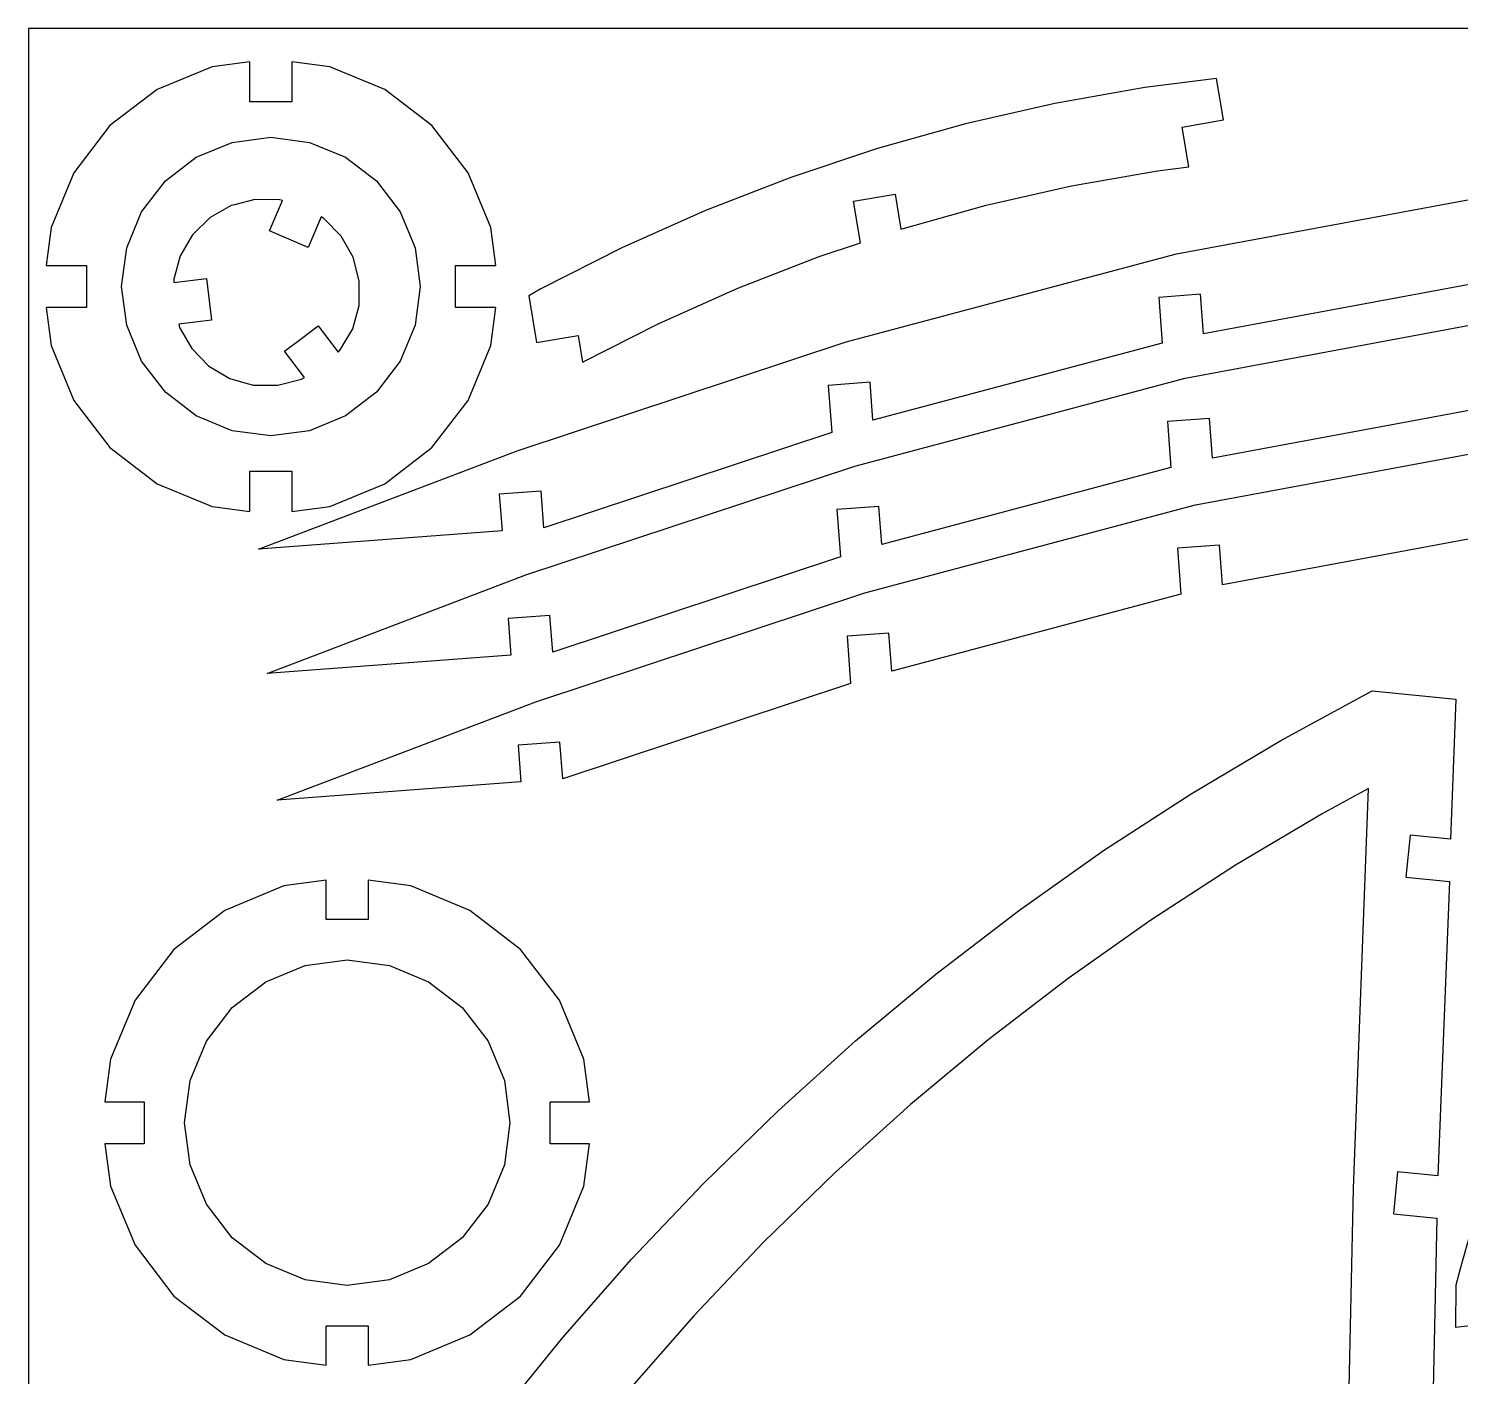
# Model space of a CAD drawing. Extents: x -150 to 150, y -100 to 100.
# Drawn here: x -150 to -48.3, y 4.3 to 100 of the extents above; entities that cross this region are included whole.
import ezdxf

# ---------------------------------------------------------------- set-up
doc = ezdxf.new("R2010")
doc.units = 0
doc.header["$MEASUREMENT"] = 0
doc.layers.add('3MM_1', color=7, linetype='CONTINUOUS')
doc.layers.add('HINTEN', color=7, linetype='CONTINUOUS')

msp = doc.modelspace()

# ---------------------------------------------------------------- linework, layer by layer
at = {"layer": '3MM_1'}
for points in [[(-134.2904, 97.6539), (-134.2904, 97.6539), (-136.9808, 97.2998), (-136.9808, 97.2998)], [(-134.2904, 94.7952), (-134.2904, 94.7952), (-134.2904, 97.6539), (-134.2904, 97.6539)], [(-128.6167, 97.2998), (-128.6167, 97.2998), (-131.3071, 97.6539), (-131.3071, 97.6539)], [(-131.3071, 97.6539), (-131.3071, 97.6539), (-131.3071, 94.7952), (-131.3071, 94.7952)], [(-136.9808, 97.2998), (-136.9808, 97.2998), (-140.8778, 95.6856), (-140.8778, 95.6856)], [(-124.7197, 95.6856), (-124.7197, 95.6856), (-128.6167, 97.2998), (-128.6167, 97.2998)], [(-140.8778, 95.6856), (-140.8778, 95.6856), (-144.2242, 93.1178), (-144.2242, 93.1178)], [(-121.3733, 93.1178), (-121.3733, 93.1178), (-124.7197, 95.6856), (-124.7197, 95.6856)], [(-70.7551, 95.8172), (-70.7551, 95.8172), (-77.1495, 94.6863), (-77.1495, 94.6863)], [(-65.6682, 96.4624), (-65.6682, 96.4624), (-70.7551, 95.8172), (-70.7551, 95.8172)], [(-65.1704, 93.5155), (-65.1704, 93.5155), (-65.6682, 96.4624), (-65.6682, 96.4624)], [(-131.3071, 94.7952), (-131.3071, 94.7952), (-134.2904, 94.7952), (-134.2904, 94.7952)], [(-77.1495, 94.6863), (-77.1495, 94.6863), (-83.4813, 93.2437), (-83.4813, 93.2437)], [(-144.2242, 93.1178), (-144.2242, 93.1178), (-146.792, 89.7713), (-146.792, 89.7713)], [(-118.8055, 89.7713), (-118.8055, 89.7713), (-121.3733, 93.1178), (-121.3733, 93.1178)], [(-83.4813, 93.2437), (-83.4813, 93.2437), (-89.7349, 91.4928), (-89.7349, 91.4928)], [(-68.1122, 93.0179), (-68.1122, 93.0179), (-65.1704, 93.5155), (-65.1704, 93.5155)], [(-67.6348, 90.1981), (-67.6348, 90.1981), (-68.1122, 93.0179), (-68.1122, 93.0179)], [(-138.0969, 90.869), (-138.0969, 90.869), (-135.5413, 91.9277), (-135.5413, 91.9277)], [(-135.5413, 91.9277), (-135.5413, 91.9277), (-132.7988, 92.2887), (-132.7988, 92.2887)], [(-132.7988, 92.2887), (-132.7988, 92.2887), (-130.0562, 91.9277), (-130.0562, 91.9277)], [(-130.0562, 91.9277), (-130.0562, 91.9277), (-127.5006, 90.869), (-127.5006, 90.869)], [(-89.7349, 91.4928), (-89.7349, 91.4928), (-95.8957, 89.4385), (-95.8957, 89.4385)], [(-140.2915, 89.1851), (-140.2915, 89.1851), (-138.0969, 90.869), (-138.0969, 90.869)], [(-127.5006, 90.869), (-127.5006, 90.869), (-125.306, 89.1851), (-125.306, 89.1851)], [(-146.792, 89.7713), (-146.792, 89.7713), (-148.4062, 85.8743), (-148.4062, 85.8743)], [(-117.1913, 85.8743), (-117.1913, 85.8743), (-118.8055, 89.7713), (-118.8055, 89.7713)], [(-75.9664, 88.8355), (-75.9664, 88.8355), (-69.8591, 89.9159), (-69.8591, 89.9159)], [(-69.8591, 89.9159), (-69.8591, 89.9159), (-67.6348, 90.1981), (-67.6348, 90.1981)], [(-141.9755, 86.9905), (-141.9755, 86.9905), (-140.2915, 89.1851), (-140.2915, 89.1851)], [(-125.306, 89.1851), (-125.306, 89.1851), (-123.622, 86.9905), (-123.622, 86.9905)], [(-95.8957, 89.4385), (-95.8957, 89.4385), (-101.9481, 87.085), (-101.9481, 87.085)], [(-82.0132, 87.4579), (-82.0132, 87.4579), (-75.9664, 88.8355), (-75.9664, 88.8355)], [(-135.6096, 87.4404), (-135.6096, 87.4404), (-137.1188, 86.5865), (-137.1188, 86.5865)], [(-135.3874, 87.4979), (-135.3874, 87.4979), (-135.6096, 87.4404), (-135.6096, 87.4404)], [(-133.9308, 87.8746), (-133.9308, 87.8746), (-135.3874, 87.4979), (-135.3874, 87.4979)], [(-132.1968, 87.8595), (-132.1968, 87.8595), (-133.9308, 87.8746), (-133.9308, 87.8746)], [(-132.8915, 85.6404), (-132.8915, 85.6404), (-131.9756, 87.7981), (-131.9756, 87.7981)], [(-131.9756, 87.7981), (-131.9756, 87.7981), (-132.1968, 87.8595), (-132.1968, 87.8595)], [(-91.4255, 87.7465), (-91.4255, 87.7465), (-88.4844, 88.2444), (-88.4844, 88.2444)], [(-90.9285, 84.8048), (-90.9285, 84.8048), (-91.4255, 87.7465), (-91.4255, 87.7465)], [(-88.4844, 88.2444), (-88.4844, 88.2444), (-88.0638, 85.7602), (-88.0638, 85.7602)], [(-87.9858, 85.7861), (-87.9858, 85.7861), (-82.0132, 87.4579), (-82.0132, 87.4579)], [(-68.4991, 84.0111), (-68.4991, 84.0111), (-44.8938, 88.3962), (-44.8938, 88.3962)], [(-143.0341, 84.4348), (-143.0341, 84.4348), (-141.9755, 86.9905), (-141.9755, 86.9905)], [(-137.1188, 86.5865), (-137.1188, 86.5865), (-138.3557, 85.3711), (-138.3557, 85.3711)], [(-129.2294, 86.6325), (-129.2294, 86.6325), (-130.1453, 84.4747), (-130.1453, 84.4747)], [(-129.0316, 86.516), (-129.0316, 86.516), (-129.2294, 86.6325), (-129.2294, 86.6325)], [(-127.8162, 85.2791), (-127.8162, 85.2791), (-129.0316, 86.516), (-129.0316, 86.516)], [(-123.622, 86.9905), (-123.622, 86.9905), (-122.5634, 84.4348), (-122.5634, 84.4348)], [(-101.9481, 87.085), (-101.9481, 87.085), (-107.8783, 84.4384), (-107.8783, 84.4384)], [(-148.4062, 85.8743), (-148.4062, 85.8743), (-148.7604, 83.184), (-148.7604, 83.184)], [(-131.5184, 85.0575), (-131.5184, 85.0575), (-132.8915, 85.6404), (-132.8915, 85.6404)], [(-116.8371, 83.184), (-116.8371, 83.184), (-117.1913, 85.8743), (-117.1913, 85.8743)], [(-88.0638, 85.7602), (-88.0638, 85.7602), (-87.9858, 85.7861), (-87.9858, 85.7861)], [(-143.3951, 81.6923), (-143.3951, 81.6923), (-143.0341, 84.4348), (-143.0341, 84.4348)], [(-138.3557, 85.3711), (-138.3557, 85.3711), (-139.1051, 84.0988), (-139.1051, 84.0988)], [(-130.1453, 84.4747), (-130.1453, 84.4747), (-131.5184, 85.0575), (-131.5184, 85.0575)], [(-126.9623, 83.7699), (-126.9623, 83.7699), (-127.8162, 85.2791), (-127.8162, 85.2791)], [(-122.5634, 84.4348), (-122.5634, 84.4348), (-122.2024, 81.6923), (-122.2024, 81.6923)], [(-107.8783, 84.4384), (-107.8783, 84.4384), (-113.672, 81.5046), (-113.672, 81.5046)], [(-93.8692, 83.8241), (-93.8692, 83.8241), (-90.9285, 84.8048), (-90.9285, 84.8048)], [(-139.2358, 83.877), (-139.2358, 83.877), (-139.6992, 82.206), (-139.6992, 82.206)], [(-139.1051, 84.0988), (-139.1051, 84.0988), (-139.2358, 83.877), (-139.2358, 83.877)], [(-126.5282, 82.0911), (-126.5282, 82.0911), (-126.9623, 83.7699), (-126.9623, 83.7699)], [(-99.65, 81.5767), (-99.65, 81.5767), (-93.8692, 83.8241), (-93.8692, 83.8241)], [(-91.9651, 77.7667), (-91.9651, 77.7667), (-68.4991, 84.0111), (-68.4991, 84.0111)], [(-148.7604, 83.184), (-148.7604, 83.184), (-145.9017, 83.184), (-145.9017, 83.184)], [(-145.9017, 83.184), (-145.9017, 83.184), (-145.9017, 80.2006), (-145.9017, 80.2006)], [(-119.6958, 80.2006), (-119.6958, 80.2006), (-119.6958, 83.184), (-119.6958, 83.184)], [(-119.6958, 83.184), (-119.6958, 83.184), (-116.8371, 83.184), (-116.8371, 83.184)], [(-143.0341, 78.9498), (-143.0341, 78.9498), (-143.3951, 81.6923), (-143.3951, 81.6923)], [(-139.6992, 81.9765), (-139.6992, 81.9765), (-137.3725, 82.2622), (-137.3725, 82.2622)], [(-139.6992, 82.206), (-139.6992, 82.206), (-139.6992, 81.9765), (-139.6992, 81.9765)], [(-137.3725, 82.2622), (-137.3725, 82.2622), (-137.009, 79.301), (-137.009, 79.301)], [(-126.5282, 80.357), (-126.5282, 80.357), (-126.5282, 82.0911), (-126.5282, 82.0911)], [(-122.2024, 81.6923), (-122.2024, 81.6923), (-122.5634, 78.9498), (-122.5634, 78.9498)], [(-113.672, 81.5046), (-113.672, 81.5046), (-114.4964, 81.0357), (-114.4964, 81.0357)], [(-105.3128, 79.0488), (-105.3128, 79.0488), (-99.65, 81.5767), (-99.65, 81.5767)], [(-45.9237, 82.172), (-45.9237, 82.172), (-66.5783, 78.3351), (-66.5783, 78.3351)], [(-126.9916, 78.686), (-126.9916, 78.686), (-126.5282, 80.357), (-126.5282, 80.357)], [(-114.4964, 81.0357), (-114.4964, 81.0357), (-113.9348, 77.7137), (-113.9348, 77.7137)], [(-66.7888, 81.1475), (-66.7888, 81.1475), (-69.7638, 80.9247), (-69.7638, 80.9247)], [(-69.7638, 80.9247), (-69.7638, 80.9247), (-69.5202, 77.6708), (-69.5202, 77.6708)], [(-66.5783, 78.3351), (-66.5783, 78.3351), (-66.7888, 81.1475), (-66.7888, 81.1475)], [(-145.9017, 80.2006), (-145.9017, 80.2006), (-148.7604, 80.2006), (-148.7604, 80.2006)], [(-148.7604, 80.2006), (-148.7604, 80.2006), (-148.4062, 77.5103), (-148.4062, 77.5103)], [(-137.009, 79.301), (-137.009, 79.301), (-139.3356, 79.0154), (-139.3356, 79.0154)], [(-116.8371, 80.2006), (-116.8371, 80.2006), (-119.6958, 80.2006), (-119.6958, 80.2006)], [(-117.1913, 77.5103), (-117.1913, 77.5103), (-116.8371, 80.2006), (-116.8371, 80.2006)], [(-67.8764, 75.1948), (-67.8764, 75.1948), (-44.2712, 79.5798), (-44.2712, 79.5798)], [(-141.9755, 76.3941), (-141.9755, 76.3941), (-143.0341, 78.9498), (-143.0341, 78.9498)], [(-139.3356, 79.0154), (-139.3356, 79.0154), (-139.2781, 78.7932), (-139.2781, 78.7932)], [(-139.2781, 78.7932), (-139.2781, 78.7932), (-138.4242, 77.2839), (-138.4242, 77.2839)], [(-130.6374, 78.0054), (-130.6374, 78.0054), (-129.4461, 78.9031), (-129.4461, 78.9031)], [(-129.4461, 78.9031), (-129.4461, 78.9031), (-128.0354, 77.031), (-128.0354, 77.031)], [(-127.8717, 77.1919), (-127.8717, 77.1919), (-126.9916, 78.686), (-126.9916, 78.686)], [(-122.5634, 78.9498), (-122.5634, 78.9498), (-123.622, 76.3941), (-123.622, 76.3941)], [(-110.6757, 76.3343), (-110.6757, 76.3343), (-105.3128, 79.0488), (-105.3128, 79.0488)], [(-148.4062, 77.5103), (-148.4062, 77.5103), (-146.792, 73.6133), (-146.792, 73.6133)], [(-138.4242, 77.2839), (-138.4242, 77.2839), (-137.2088, 76.0471), (-137.2088, 76.0471)], [(-131.8287, 77.1077), (-131.8287, 77.1077), (-130.6374, 78.0054), (-130.6374, 78.0054)], [(-118.8055, 73.6133), (-118.8055, 73.6133), (-117.1913, 77.5103), (-117.1913, 77.5103)], [(-115.3197, 70.0347), (-115.3197, 70.0347), (-91.9651, 77.7667), (-91.9651, 77.7667)], [(-113.9348, 77.7137), (-113.9348, 77.7137), (-110.9925, 78.2113), (-110.9925, 78.2113)], [(-110.9925, 78.2113), (-110.9925, 78.2113), (-110.6757, 76.3343), (-110.6757, 76.3343)], [(-69.5202, 77.6708), (-69.5202, 77.6708), (-90.0529, 72.2069), (-90.0529, 72.2069)], [(-140.2915, 74.1996), (-140.2915, 74.1996), (-141.9755, 76.3941), (-141.9755, 76.3941)], [(-130.418, 75.2356), (-130.418, 75.2356), (-131.8287, 77.1077), (-131.8287, 77.1077)], [(-128.0354, 77.031), (-128.0354, 77.031), (-127.8717, 77.1919), (-127.8717, 77.1919)], [(-123.622, 76.3941), (-123.622, 76.3941), (-125.306, 74.1996), (-125.306, 74.1996)], [(-137.2088, 76.0471), (-137.2088, 76.0471), (-135.7147, 75.167), (-135.7147, 75.167)], [(-130.6177, 75.1226), (-130.6177, 75.1226), (-130.418, 75.2356), (-130.418, 75.2356)], [(-135.7147, 75.167), (-135.7147, 75.167), (-134.6398, 74.8689), (-134.6398, 74.8689)], [(-134.6398, 74.8689), (-134.6398, 74.8689), (-134.0306, 74.7035), (-134.0306, 74.7035)], [(-134.0306, 74.7035), (-134.0306, 74.7035), (-132.2966, 74.6884), (-132.2966, 74.6884)], [(-132.2966, 74.6884), (-132.2966, 74.6884), (-130.6177, 75.1226), (-130.6177, 75.1226)], [(-90.2548, 74.9031), (-90.2548, 74.9031), (-93.2299, 74.6803), (-93.2299, 74.6803)], [(-93.2299, 74.6803), (-93.2299, 74.6803), (-92.9793, 71.3334), (-92.9793, 71.3334)], [(-91.3425, 68.9503), (-91.3425, 68.9503), (-67.8764, 75.1948), (-67.8764, 75.1948)], [(-90.0529, 72.2069), (-90.0529, 72.2069), (-90.2548, 74.9031), (-90.2548, 74.9031)], [(-146.792, 73.6133), (-146.792, 73.6133), (-144.2242, 70.2669), (-144.2242, 70.2669)], [(-138.0969, 72.5156), (-138.0969, 72.5156), (-140.2915, 74.1996), (-140.2915, 74.1996)], [(-125.306, 74.1996), (-125.306, 74.1996), (-127.5006, 72.5156), (-127.5006, 72.5156)], [(-121.3733, 70.2669), (-121.3733, 70.2669), (-118.8055, 73.6133), (-118.8055, 73.6133)], [(-45.3011, 73.3557), (-45.3011, 73.3557), (-65.9556, 69.5188), (-65.9556, 69.5188)], [(-135.5413, 71.457), (-135.5413, 71.457), (-138.0969, 72.5156), (-138.0969, 72.5156)], [(-127.5006, 72.5156), (-127.5006, 72.5156), (-130.0562, 71.457), (-130.0562, 71.457)], [(-66.1661, 72.3311), (-66.1661, 72.3311), (-69.1412, 72.1084), (-69.1412, 72.1084)], [(-65.9556, 69.5188), (-65.9556, 69.5188), (-66.1661, 72.3311), (-66.1661, 72.3311)], [(-132.7988, 71.0959), (-132.7988, 71.0959), (-135.5413, 71.457), (-135.5413, 71.457)], [(-130.0562, 71.457), (-130.0562, 71.457), (-132.7988, 71.0959), (-132.7988, 71.0959)], [(-92.9793, 71.3334), (-92.9793, 71.3334), (-113.4145, 64.568), (-113.4145, 64.568)], [(-69.1412, 72.1084), (-69.1412, 72.1084), (-68.8976, 68.8545), (-68.8976, 68.8545)], [(-144.2242, 70.2669), (-144.2242, 70.2669), (-140.8778, 67.699), (-140.8778, 67.699)], [(-124.7197, 67.699), (-124.7197, 67.699), (-121.3733, 70.2669), (-121.3733, 70.2669)], [(-67.1657, 66.2016), (-67.1657, 66.2016), (-43.5604, 70.5866), (-43.5604, 70.5866)], [(-133.6916, 63.0499), (-133.6916, 63.0499), (-115.3197, 70.0347), (-115.3197, 70.0347)], [(-134.2904, 65.7307), (-134.2904, 65.7307), (-134.2904, 68.5894), (-134.2904, 68.5894)], [(-134.2904, 68.5894), (-134.2904, 68.5894), (-131.3071, 68.5894), (-131.3071, 68.5894)], [(-131.3071, 68.5894), (-131.3071, 68.5894), (-131.3071, 65.7307), (-131.3071, 65.7307)], [(-114.6971, 61.2184), (-114.6971, 61.2184), (-91.3425, 68.9503), (-91.3425, 68.9503)], [(-68.8976, 68.8545), (-68.8976, 68.8545), (-89.4304, 63.3906), (-89.4304, 63.3906)], [(-140.8778, 67.699), (-140.8778, 67.699), (-136.9808, 66.0849), (-136.9808, 66.0849)], [(-128.6167, 66.0849), (-128.6167, 66.0849), (-124.7197, 67.699), (-124.7197, 67.699)], [(-113.6094, 67.1711), (-113.6094, 67.1711), (-116.5845, 66.9484), (-116.5845, 66.9484)], [(-113.4145, 64.568), (-113.4145, 64.568), (-113.6094, 67.1711), (-113.6094, 67.1711)], [(-136.9808, 66.0849), (-136.9808, 66.0849), (-134.2904, 65.7307), (-134.2904, 65.7307)], [(-131.3071, 65.7307), (-131.3071, 65.7307), (-128.6167, 66.0849), (-128.6167, 66.0849)], [(-116.5845, 66.9484), (-116.5845, 66.9484), (-116.3896, 64.3453), (-116.3896, 64.3453)], [(-89.6322, 66.0867), (-89.6322, 66.0867), (-92.6073, 65.864), (-92.6073, 65.864)], [(-90.6317, 59.9572), (-90.6317, 59.9572), (-67.1657, 66.2016), (-67.1657, 66.2016)], [(-89.4304, 63.3906), (-89.4304, 63.3906), (-89.6322, 66.0867), (-89.6322, 66.0867)], [(-92.6073, 65.864), (-92.6073, 65.864), (-92.3567, 62.5171), (-92.3567, 62.5171)], [(-116.3896, 64.3453), (-116.3896, 64.3453), (-133.6916, 63.0499), (-133.6916, 63.0499)], [(-44.5903, 64.3626), (-44.5903, 64.3626), (-65.2449, 60.5256), (-65.2449, 60.5256)], [(-65.4554, 63.3379), (-65.4554, 63.3379), (-68.4304, 63.1152), (-68.4304, 63.1152)], [(-68.4304, 63.1152), (-68.4304, 63.1152), (-68.1868, 59.8613), (-68.1868, 59.8613)], [(-65.2449, 60.5256), (-65.2449, 60.5256), (-65.4554, 63.3379), (-65.4554, 63.3379)], [(-92.3567, 62.5171), (-92.3567, 62.5171), (-112.7919, 55.7517), (-112.7919, 55.7517)], [(-133.069, 54.2335), (-133.069, 54.2335), (-114.6971, 61.2184), (-114.6971, 61.2184)], [(-113.9863, 52.2253), (-113.9863, 52.2253), (-90.6317, 59.9572), (-90.6317, 59.9572)], [(-68.1868, 59.8613), (-68.1868, 59.8613), (-88.7196, 54.3974), (-88.7196, 54.3974)], [(-112.9868, 58.3548), (-112.9868, 58.3548), (-115.9619, 58.132), (-115.9619, 58.132)], [(-115.9619, 58.132), (-115.9619, 58.132), (-115.767, 55.5289), (-115.767, 55.5289)], [(-112.7919, 55.7517), (-112.7919, 55.7517), (-112.9868, 58.3548), (-112.9868, 58.3548)], [(-88.9214, 57.0935), (-88.9214, 57.0935), (-91.8965, 56.8708), (-91.8965, 56.8708)], [(-88.7196, 54.3974), (-88.7196, 54.3974), (-88.9214, 57.0935), (-88.9214, 57.0935)], [(-91.8965, 56.8708), (-91.8965, 56.8708), (-91.6459, 53.5239), (-91.6459, 53.5239)], [(-115.767, 55.5289), (-115.767, 55.5289), (-133.069, 54.2335), (-133.069, 54.2335)], [(-91.6459, 53.5239), (-91.6459, 53.5239), (-112.0811, 46.7584), (-112.0811, 46.7584)], [(-61.1075, 49.4642), (-61.1075, 49.4642), (-54.6002, 52.9924), (-54.6002, 52.9924)], [(-54.6002, 52.9924), (-54.6002, 52.9924), (-48.6645, 52.3975), (-48.6645, 52.3975)], [(-132.3582, 45.2403), (-132.3582, 45.2403), (-113.9863, 52.2253), (-113.9863, 52.2253)], [(-48.6645, 52.3975), (-48.6645, 52.3975), (-49.0593, 42.4577), (-49.0593, 42.4577)], [(-112.276, 49.3616), (-112.276, 49.3616), (-115.2511, 49.1388), (-115.2511, 49.1388)], [(-115.2511, 49.1388), (-115.2511, 49.1388), (-115.0562, 46.5357), (-115.0562, 46.5357)], [(-112.0811, 46.7584), (-112.0811, 46.7584), (-112.276, 49.3616), (-112.276, 49.3616)], [(-67.4707, 45.6825), (-67.4707, 45.6825), (-61.1075, 49.4642), (-61.1075, 49.4642)], [(-115.0562, 46.5357), (-115.0562, 46.5357), (-132.3582, 45.2403), (-132.3582, 45.2403)], [(-54.8611, 46.0638), (-54.8611, 46.0638), (-57.7327, 44.5068), (-57.7327, 44.5068)], [(-55.9262, 17.6601), (-55.9262, 17.6601), (-54.8611, 46.0638), (-54.8611, 46.0638)], [(-73.6803, 41.6534), (-73.6803, 41.6534), (-67.4707, 45.6825), (-67.4707, 45.6825)], [(-58.1613, 44.2745), (-58.1613, 44.2745), (-64.3226, 40.6129), (-64.3226, 40.6129)], [(-57.7327, 44.5068), (-57.7327, 44.5068), (-58.1613, 44.2745), (-58.1613, 44.2745)], [(-51.9118, 42.7436), (-51.9118, 42.7436), (-52.2094, 39.7752), (-52.2094, 39.7752)], [(-49.0593, 42.4577), (-49.0593, 42.4577), (-51.9118, 42.7436), (-51.9118, 42.7436)], [(-79.7265, 37.3831), (-79.7265, 37.3831), (-73.6803, 41.6534), (-73.6803, 41.6534)], [(-64.3226, 40.6129), (-64.3226, 40.6129), (-70.3352, 36.7116), (-70.3352, 36.7116)], [(-52.2094, 39.7752), (-52.2094, 39.7752), (-49.1249, 39.466), (-49.1249, 39.466)], [(-131.8817, 39.1491), (-131.8817, 39.1491), (-136.0783, 37.4108), (-136.0783, 37.4108)], [(-128.8698, 39.5457), (-128.8698, 39.5457), (-131.8817, 39.1491), (-131.8817, 39.1491)], [(-128.8698, 36.7536), (-128.8698, 36.7536), (-128.8698, 39.5457), (-128.8698, 39.5457)], [(-122.8745, 39.1491), (-122.8745, 39.1491), (-125.8864, 39.5457), (-125.8864, 39.5457)], [(-125.8864, 39.5457), (-125.8864, 39.5457), (-125.8864, 36.7536), (-125.8864, 36.7536)], [(-118.6778, 37.4108), (-118.6778, 37.4108), (-122.8745, 39.1491), (-122.8745, 39.1491)], [(-49.1249, 39.466), (-49.1249, 39.466), (-49.9554, 18.5613), (-49.9554, 18.5613)], [(-136.0783, 37.4108), (-136.0783, 37.4108), (-139.6821, 34.6456), (-139.6821, 34.6456)], [(-125.8864, 36.7536), (-125.8864, 36.7536), (-128.8698, 36.7536), (-128.8698, 36.7536)], [(-115.0741, 34.6456), (-115.0741, 34.6456), (-118.6778, 37.4108), (-118.6778, 37.4108)], [(-85.6, 32.878), (-85.6, 32.878), (-79.7265, 37.3831), (-79.7265, 37.3831)], [(-70.3352, 36.7116), (-70.3352, 36.7116), (-76.1895, 32.5767), (-76.1895, 32.5767)], [(-139.6821, 34.6456), (-139.6821, 34.6456), (-142.4474, 31.0418), (-142.4474, 31.0418)], [(-112.3088, 31.0418), (-112.3088, 31.0418), (-115.0741, 34.6456), (-115.0741, 34.6456)], [(-130.3681, 33.5003), (-130.3681, 33.5003), (-127.3781, 33.8939), (-127.3781, 33.8939)], [(-127.3781, 33.8939), (-127.3781, 33.8939), (-124.3881, 33.5003), (-124.3881, 33.5003)], [(-133.1543, 32.3462), (-133.1543, 32.3462), (-130.3681, 33.5003), (-130.3681, 33.5003)], [(-124.3881, 33.5003), (-124.3881, 33.5003), (-121.6019, 32.3462), (-121.6019, 32.3462)], [(-91.2916, 28.1454), (-91.2916, 28.1454), (-85.6, 32.878), (-85.6, 32.878)], [(-76.1895, 32.5767), (-76.1895, 32.5767), (-81.8766, 28.2147), (-81.8766, 28.2147)], [(-135.5468, 30.5103), (-135.5468, 30.5103), (-133.1543, 32.3462), (-133.1543, 32.3462)], [(-121.6019, 32.3462), (-121.6019, 32.3462), (-119.2093, 30.5103), (-119.2093, 30.5103)], [(-142.4474, 31.0418), (-142.4474, 31.0418), (-144.1857, 26.8451), (-144.1857, 26.8451)], [(-137.3827, 28.1177), (-137.3827, 28.1177), (-135.5468, 30.5103), (-135.5468, 30.5103)], [(-119.2093, 30.5103), (-119.2093, 30.5103), (-117.3734, 28.1177), (-117.3734, 28.1177)], [(-110.5705, 26.8451), (-110.5705, 26.8451), (-112.3088, 31.0418), (-112.3088, 31.0418)], [(-138.5368, 25.3315), (-138.5368, 25.3315), (-137.3827, 28.1177), (-137.3827, 28.1177)], [(-117.3734, 28.1177), (-117.3734, 28.1177), (-116.2194, 25.3315), (-116.2194, 25.3315)], [(-96.7925, 23.1924), (-96.7925, 23.1924), (-91.2916, 28.1454), (-91.2916, 28.1454)], [(-81.8766, 28.2147), (-81.8766, 28.2147), (-87.3875, 23.6322), (-87.3875, 23.6322)], [(-144.1857, 26.8451), (-144.1857, 26.8451), (-144.5822, 23.8332), (-144.5822, 23.8332)], [(-110.174, 23.8332), (-110.174, 23.8332), (-110.5705, 26.8451), (-110.5705, 26.8451)], [(-138.9304, 22.3415), (-138.9304, 22.3415), (-138.5368, 25.3315), (-138.5368, 25.3315)], [(-116.2194, 25.3315), (-116.2194, 25.3315), (-115.8257, 22.3415), (-115.8257, 22.3415)], [(-144.5822, 23.8332), (-144.5822, 23.8332), (-141.7901, 23.8332), (-141.7901, 23.8332)], [(-141.7901, 23.8332), (-141.7901, 23.8332), (-141.7901, 20.8499), (-141.7901, 20.8499)], [(-112.9661, 20.8499), (-112.9661, 20.8499), (-112.9661, 23.8332), (-112.9661, 23.8332)], [(-112.9661, 23.8332), (-112.9661, 23.8332), (-110.174, 23.8332), (-110.174, 23.8332)], [(-87.3875, 23.6322), (-87.3875, 23.6322), (-92.7139, 18.8364), (-92.7139, 18.8364)], [(-102.0943, 18.0268), (-102.0943, 18.0268), (-96.7925, 23.1924), (-96.7925, 23.1924)], [(-138.5368, 19.3516), (-138.5368, 19.3516), (-138.9304, 22.3415), (-138.9304, 22.3415)], [(-115.8257, 22.3415), (-115.8257, 22.3415), (-116.2194, 19.3516), (-116.2194, 19.3516)], [(-141.7901, 20.8499), (-141.7901, 20.8499), (-144.5822, 20.8499), (-144.5822, 20.8499)], [(-144.5822, 20.8499), (-144.5822, 20.8499), (-144.1857, 17.838), (-144.1857, 17.838)], [(-110.174, 20.8499), (-110.174, 20.8499), (-112.9661, 20.8499), (-112.9661, 20.8499)], [(-110.5705, 17.838), (-110.5705, 17.838), (-110.174, 20.8499), (-110.174, 20.8499)], [(-137.3827, 16.5654), (-137.3827, 16.5654), (-138.5368, 19.3516), (-138.5368, 19.3516)], [(-116.2194, 19.3516), (-116.2194, 19.3516), (-117.3734, 16.5654), (-117.3734, 16.5654)], [(-92.7139, 18.8364), (-92.7139, 18.8364), (-97.8474, 13.8347), (-97.8474, 13.8347)], [(-52.8079, 18.8472), (-52.8079, 18.8472), (-53.1054, 15.8788), (-53.1054, 15.8788)], [(-49.9554, 18.5613), (-49.9554, 18.5613), (-52.8079, 18.8472), (-52.8079, 18.8472)], [(-144.1857, 17.838), (-144.1857, 17.838), (-142.4474, 13.6413), (-142.4474, 13.6413)], [(-112.3088, 13.6413), (-112.3088, 13.6413), (-110.5705, 17.838), (-110.5705, 17.838)], [(-107.1887, 12.6565), (-107.1887, 12.6565), (-102.0943, 18.0268), (-102.0943, 18.0268)], [(-56.4513, -6.2736), (-56.4513, -6.2736), (-55.9262, 17.6601), (-55.9262, 17.6601)], [(-135.5468, 14.1728), (-135.5468, 14.1728), (-137.3827, 16.5654), (-137.3827, 16.5654)], [(-117.3734, 16.5654), (-117.3734, 16.5654), (-119.2093, 14.1728), (-119.2093, 14.1728)], [(-53.1054, 15.8788), (-53.1054, 15.8788), (-50.021, 15.5695), (-50.021, 15.5695)], [(-50.021, 15.5695), (-50.021, 15.5695), (-50.4804, -5.3724), (-50.4804, -5.3724)], [(-47.4738, 15.1527), (-47.4738, 15.1527), (-48.3589, 11.9608), (-48.3589, 11.9608)], [(-142.4474, 13.6413), (-142.4474, 13.6413), (-139.6821, 10.0376), (-139.6821, 10.0376)], [(-133.1543, 12.3369), (-133.1543, 12.3369), (-135.5468, 14.1728), (-135.5468, 14.1728)], [(-119.2093, 14.1728), (-119.2093, 14.1728), (-121.6019, 12.3369), (-121.6019, 12.3369)], [(-115.0741, 10.0376), (-115.0741, 10.0376), (-112.3088, 13.6413), (-112.3088, 13.6413)], [(-97.8474, 13.8347), (-97.8474, 13.8347), (-102.7801, 8.6348), (-102.7801, 8.6348)], [(-130.3681, 11.1828), (-130.3681, 11.1828), (-133.1543, 12.3369), (-133.1543, 12.3369)], [(-121.6019, 12.3369), (-121.6019, 12.3369), (-124.3881, 11.1828), (-124.3881, 11.1828)], [(-112.0677, 7.0899), (-112.0677, 7.0899), (-107.1887, 12.6565), (-107.1887, 12.6565)], [(-127.3781, 10.7892), (-127.3781, 10.7892), (-130.3681, 11.1828), (-130.3681, 11.1828)], [(-124.3881, 11.1828), (-124.3881, 11.1828), (-127.3781, 10.7892), (-127.3781, 10.7892)], [(-48.3589, 11.9608), (-48.3589, 11.9608), (-48.677, 10.814), (-48.677, 10.814)], [(-48.677, 10.814), (-48.677, 10.814), (-48.7032, 7.8162), (-48.7032, 7.8162)], [(-139.6821, 10.0376), (-139.6821, 10.0376), (-136.0783, 7.2723), (-136.0783, 7.2723)], [(-118.6778, 7.2723), (-118.6778, 7.2723), (-115.0741, 10.0376), (-115.0741, 10.0376)], [(-102.7801, 8.6348), (-102.7801, 8.6348), (-107.5044, 3.245), (-107.5044, 3.245)], [(-136.0783, 7.2723), (-136.0783, 7.2723), (-131.8817, 5.534), (-131.8817, 5.534)], [(-128.8698, 7.9295), (-128.8698, 7.9295), (-125.8864, 7.9295), (-125.8864, 7.9295)], [(-128.8698, 5.1375), (-128.8698, 5.1375), (-128.8698, 7.9295), (-128.8698, 7.9295)], [(-125.8864, 7.9295), (-125.8864, 7.9295), (-125.8864, 5.1375), (-125.8864, 5.1375)], [(-122.8745, 5.534), (-122.8745, 5.534), (-118.6778, 7.2723), (-118.6778, 7.2723)], [(-48.7032, 7.8162), (-48.7032, 7.8162), (-46.2146, 8.1217), (-46.2146, 8.1217)], [(-116.724, 1.3356), (-116.724, 1.3356), (-112.0677, 7.0899), (-112.0677, 7.0899)], [(-131.8817, 5.534), (-131.8817, 5.534), (-128.8698, 5.1375), (-128.8698, 5.1375)], [(-125.8864, 5.1375), (-125.8864, 5.1375), (-122.8745, 5.534), (-122.8745, 5.534)]]:
    msp.add_open_spline(points, degree=3, dxfattribs=at)
at = {"layer": 'HINTEN', "color": 7}
msp.add_lwpolyline([(-150, -100), (150, -100), (150, 100), (-150, 100), (-150, -100)], close=True, dxfattribs=at)

doc.saveas('drawing.dxf')
